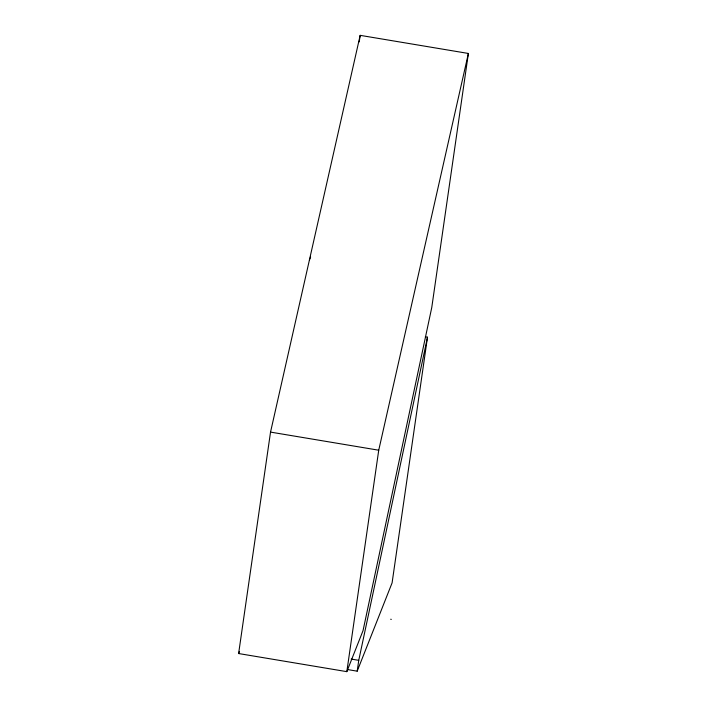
<?xml version="1.0" encoding="UTF-8"?>
<svg xmlns="http://www.w3.org/2000/svg" width="707" height="707" viewBox="0 0 707 707"><rect width="100%" height="100%" fill="white"/><g stroke="black" fill="none" stroke-linecap="round" stroke-linejoin="round"><path stroke-width="1.06" d="M238.621 653.542L270.534 432.101L360.172 35.35L468.379 53.458L431.765 307.518L363.027 630.671L346.828 671.65L238.621 653.542L239.434 651.492M359.236 41.89L360.172 35.35M346.828 671.65L378.731 450.209L468.379 53.458M347.446 669.538L357.185 671.173L358.749 660.338L427.496 337.186L425.331 336.824M427.496 337.186L392.093 582.877L357.185 671.173M309.401 260.07L310.612 257.003M270.534 432.101L378.731 450.209M390.688 619.244L391.307 619.35M351.176 659.065L358.749 660.338"/></g></svg>
